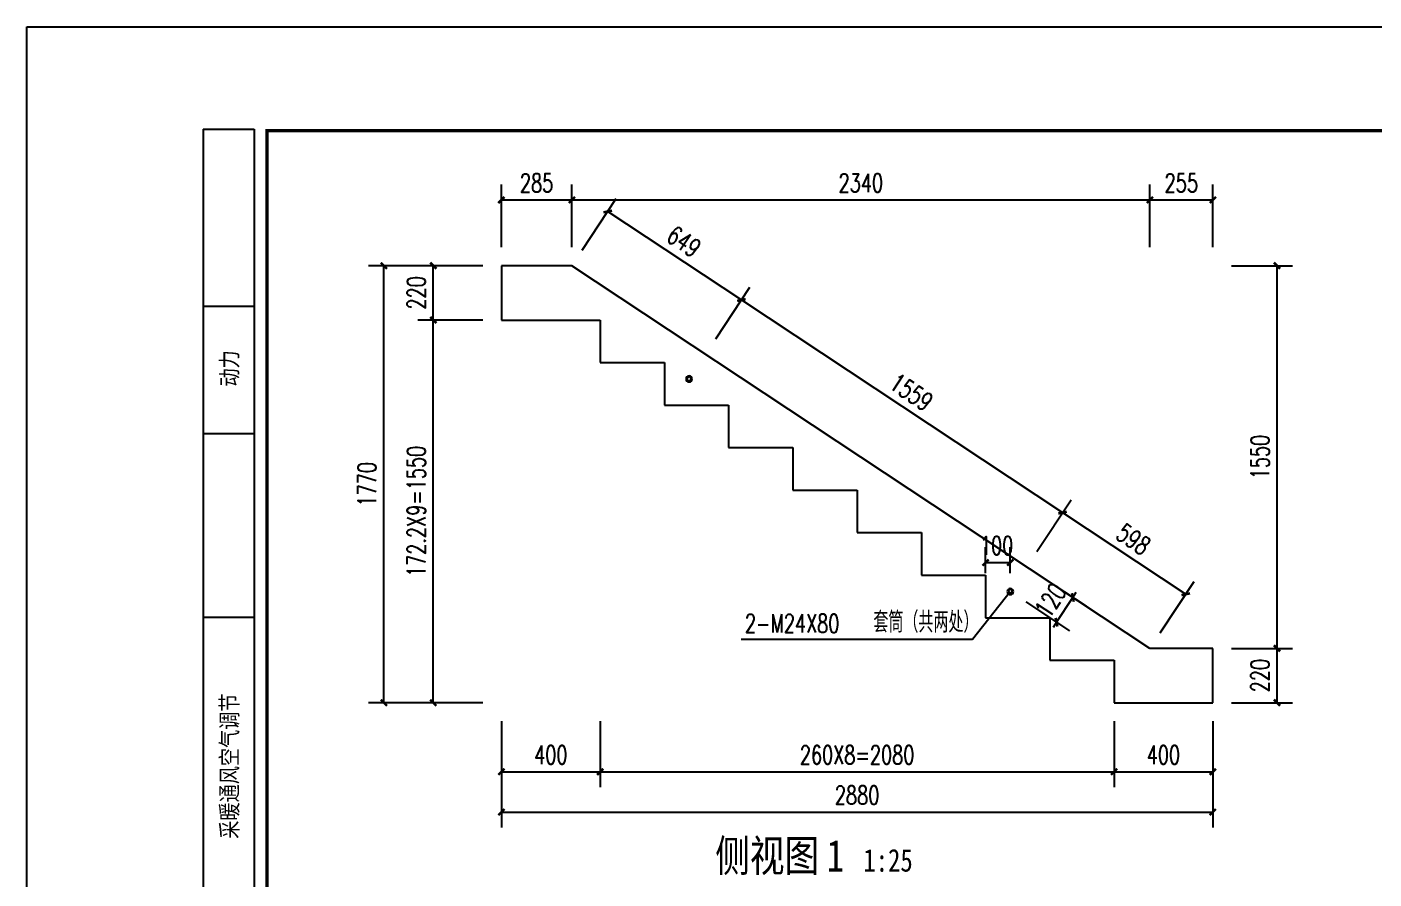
# Model space of a CAD drawing. Header units: millimetres. Extents: x 44261 to 69296, y 20351 to 31510.
# Drawn here: x 53516 to 58969, y 28060 to 31510 of the extents above; entities that cross this region are included whole.
import ezdxf
from ezdxf.enums import TextEntityAlignment as Align

# ---------------------------------------------------------------- set-up
doc = ezdxf.new("R2010")
doc.units = ezdxf.units.MM
doc.header["$LTSCALE"] = 1000
doc.layers.get('0').update_dxf_attribs({"lineweight": 25})
doc.layers.add('DIM_MODI', color=6, linetype='Continuous', plot=False)
for name, color, linetype in [('DIM_SYMB', 3, 'Continuous'), ('Hatch_70%', 252, 'Continuous'), ('PUB_DIM', 3, 'Continuous'), ('PUB_TEXT', 7, 'Continuous'), ('PUB_TITLE', 4, 'Continuous')]:
    doc.layers.add(name, color=color, linetype=linetype)
doc.layers.add('PC-LT(楼梯)', color=21, linetype='Continuous', lineweight=25)
doc.layers.add('PC-MJ(预埋件)', color=9, linetype='Continuous', lineweight=25)
doc.styles.add('_TCH_DIM', font='SIMPLEX', dxfattribs={"bigfont": 'GBCBIG'})
doc.styles.add('_TCH_DIM_T3', font='SIMPLEX', dxfattribs={"width": 0.705882, "bigfont": 'GBCBIG'})
doc.styles.add('Arial', font='arial.ttf', dxfattribs={"height": 250})
doc.styles.add('HZXY', font='romand.shx', dxfattribs={"bigfont": 'hzxy.shx'})
doc.styles.add('仿宋（工艺）', font='simfang.ttf', dxfattribs={"width": 0.8, "height": 135})
doc.dimstyles.new('_TCH_ARCH&&25', dxfattribs={"dimtxt": 74.375, "dimasz": 25, "dimexe": 62.5, "dimexo": 75, "dimgap": 31.5625, "dimtad": 1, "dimdec": 0, "dimzin": 0, "dimdsep": 46, "dimtxsty": '_TCH_DIM_T3', "dimblk": 'ARCHTICK', "dimcen": 0.09, "dimclrt": 7, "dimazin": 2, "dimtfac": 1, "dimtdec": 0, "dimtix": 1, "dimtmove": 2, "dimatfit": 3, "dimfxl": 0, "dimtolj": 1, "dimtzin": 0, "dimarcsym": 0})

# ---------------------------------------------------------------- blocks, each defined once
blk = doc.blocks.new('1#LT-C1')
at = {"layer": 'PC-LT(楼梯)'}
for p, q in [((57828, 12594.9), (57542.9, 12594.9)), ((57542.9, 12594.9), (57542.9, 12374.9)), ((60168, 11045.1), (57828, 12594.9)), ((57542.9, 12374.9), (57942.9, 12374.9)), ((57942.9, 12374.9), (57942.9, 12202.7)), ((57942.9, 12202.7), (58202.9, 12202.7)), ((58202.9, 12202.7), (58202.9, 12030.5)), ((58202.9, 12030.5), (58462.9, 12030.5)), ((58462.9, 12030.5), (58462.9, 11858.3)), ((58462.9, 11858.3), (58722.9, 11858.3)), ((58722.9, 11858.3), (58722.9, 11686.1)), ((58722.9, 11686.1), (58982.9, 11686.1)), ((58982.9, 11686.1), (58982.9, 11513.9)), ((58982.9, 11513.9), (59242.9, 11513.9)), ((59242.9, 11513.9), (59242.9, 11341.7)), ((59242.9, 11341.7), (59502.9, 11341.7)), ((59502.9, 11341.7), (59502.9, 11169.5)), ((59502.9, 11169.5), (59762.9, 11169.5)), ((59762.9, 11169.5), (59762.9, 10997.3)), ((60422.9, 11045.1), (60168, 11045.1)), ((60422.9, 10825.1), (60422.9, 11045.1)), ((59762.9, 10997.3), (60022.9, 10997.3)), ((60022.9, 10997.3), (60022.9, 10825.1)), ((60022.9, 10825.1), (60422.9, 10825.1))]:
    blk.add_line(p, q, dxfattribs=at)
at = {"layer": 'PC-MJ(预埋件)'}
for p, q in [((58291.4, 12141.5), (58291.4, 12141.5)), ((58291.4, 12131.5), (58291.4, 12131.5)), ((58314.3, 12141.5), (58314.3, 12141.5)), ((58314.3, 12131.5), (58314.3, 12131.5)), ((59591.4, 11280.5), (59591.4, 11280.5)), ((59591.4, 11270.5), (59591.4, 11270.5)), ((59614.3, 11280.5), (59614.3, 11280.5)), ((59614.3, 11270.5), (59614.3, 11270.5))]:
    blk.add_line(p, q, dxfattribs=at)
for centre, radius, start, end in [((58302.9, 12136.5), 12.5, 0, 180), ((58302.9, 12136.5), 12.5, 180, 0), ((58302.9, 12136.5), 8, 0, 180), ((58302.9, 12136.5), 8, 180, 0), ((59602.9, 11275.5), 12.5, 0, 180), ((59602.9, 11275.5), 12.5, 180, 0), ((59602.9, 11275.5), 8, 0, 180), ((59602.9, 11275.5), 8, 180, 0)]:
    blk.add_arc(centre, radius, start, end, dxfattribs=at)
blk = doc.blocks.new('_ArchTick')
at = {"color": 0, "linetype": 'ByBlock', "const_width": 0.4}
blk.add_lwpolyline([(-0.5, -0.5), (0.5, 0.5)], dxfattribs=at)
blk = doc.blocks.new('*D77')
at = {"layer": 'Defpoints', "color": 0, "transparency": 16777216}
for p in [(57496.5, 29341.3), (57396.5, 29223.8), (57496.5, 29223.8)]:
    blk.add_point(p, dxfattribs=at)
at = {"layer": 'PUB_DIM', "color": 0, "lineweight": -2, "transparency": 16777216}
for p, q in [((57396.5, 29298.8), (57396.5, 29403.8)), ((57496.5, 29298.8), (57496.5, 29403.8)), ((57396.5, 29341.3), (57496.5, 29341.3))]:
    blk.add_line(p, q, dxfattribs=at)
at = {"layer": 'PUB_DIM', "color": 0, "lineweight": -2, "transparency": 16777216, "xscale": 25, "yscale": 25, "zscale": 25, "rotation": 180}
blk.add_blockref('_ArchTick', (57396.5, 29341.3), dxfattribs=at)
at = {"layer": 'PUB_DIM', "color": 0, "lineweight": -2, "transparency": 16777216, "xscale": 25, "yscale": 25, "zscale": 25}
blk.add_blockref('_ArchTick', (57496.5, 29341.3), dxfattribs=at)
at = {"layer": 'PUB_DIM', "color": 7, "transparency": 16777216, "insert": (57441.1, 29410), "char_height": 74.38, "attachment_point": 5, "style": '_TCH_DIM_T3'}
blk.add_mtext('\\A1;100', dxfattribs=at)
blk = doc.blocks.new('*D78')
at = {"layer": 'Defpoints', "color": 0, "transparency": 16777216}
for p in [(57562.8, 29323.9), (57496.5, 29223.8), (57750, 29199.9)]:
    blk.add_point(p, dxfattribs=at)
at = {"layer": 'PUB_DIM', "color": 0, "lineweight": -2, "transparency": 16777216}
for p, q in [((57625.3, 29282.5), (57802.1, 29165.4)), ((57559, 29182.3), (57735.8, 29065.2)), ((57683.7, 29099.7), (57750, 29199.9)), ((57750, 29199.9), (57763.8, 29220.7)), ((57683.7, 29099.7), (57669.9, 29078.9))]:
    blk.add_line(p, q, dxfattribs=at)
at = {"layer": 'PUB_DIM', "color": 0, "lineweight": -2, "transparency": 16777216, "xscale": 25, "yscale": 25, "zscale": 25}
for p, rotation in [((57750, 29199.9), 236.4797811252317), ((57683.7, 29099.7), 56.47978112523168)]:
    blk.add_blockref('_ArchTick', p, dxfattribs=dict(at, rotation=rotation))
at = {"layer": 'PUB_DIM', "color": 7, "transparency": 16777216, "insert": (57659.5, 29187.8), "char_height": 74.38, "attachment_point": 5, "rotation": 56.4798, "style": '_TCH_DIM_T3'}
blk.add_mtext('\\A1;120', dxfattribs=at)
blk = doc.blocks.new('*D113')
at = {"layer": 'Defpoints', "color": 0, "transparency": 16777216}
for p in [(57562.8, 29324), (58206.9, 29212.9), (58061.6, 28993.6)]:
    blk.add_point(p, dxfattribs=at)
at = {"layer": 'PUB_DIM', "color": 0, "lineweight": -2, "transparency": 16777216}
for p, q in [((57604.2, 29386.5), (57742.6, 29595.5)), ((57708.1, 29543.4), (58206.9, 29212.9)), ((58103, 29056.1), (58241.5, 29265.1))]:
    blk.add_line(p, q, dxfattribs=at)
at = {"layer": 'PUB_DIM', "color": 0, "lineweight": -2, "transparency": 16777216, "xscale": 25, "yscale": 25, "zscale": 25}
for p, rotation in [((57708.1, 29543.4), 146.4797810971749), ((58206.9, 29212.9), 326.479781097175)]:
    blk.add_blockref('_ArchTick', p, dxfattribs=dict(at, rotation=rotation))
at = {"layer": 'PUB_DIM', "color": 7, "transparency": 16777216, "insert": (57995.5, 29435.5), "char_height": 74.38, "attachment_point": 5, "rotation": 326.4798, "style": '_TCH_DIM_T3'}
blk.add_mtext('\\A1;598', dxfattribs=at)
blk = doc.blocks.new('*D114')
at = {"layer": 'Defpoints', "color": 0, "transparency": 16777216}
for p in [(56262.8, 30185.1), (57708.1, 29543.4), (57562.8, 29324)]:
    blk.add_point(p, dxfattribs=at)
at = {"layer": 'PUB_DIM', "color": 0, "lineweight": -2, "transparency": 16777216}
for p, q in [((56304.2, 30247.6), (56442.6, 30456.6)), ((56408.1, 30404.5), (57708.1, 29543.4)), ((57604.2, 29386.5), (57742.6, 29595.5))]:
    blk.add_line(p, q, dxfattribs=at)
at = {"layer": 'PUB_DIM', "color": 0, "lineweight": -2, "transparency": 16777216, "xscale": 25, "yscale": 25, "zscale": 25}
for p, rotation in [((56408.1, 30404.5), 146.4797810971748), ((57708.1, 29543.4), 326.4797810971748)]:
    blk.add_blockref('_ArchTick', p, dxfattribs=dict(at, rotation=rotation))
at = {"layer": 'PUB_DIM', "color": 7, "transparency": 16777216, "insert": (57096.1, 30031.2), "char_height": 74.38, "attachment_point": 5, "rotation": 326.4798, "style": '_TCH_DIM_T3'}
blk.add_mtext('\\A1;1559', dxfattribs=at)
blk = doc.blocks.new('*D115')
at = {"layer": 'Defpoints', "color": 0, "transparency": 16777216}
for p in [(55721.7, 30543.5), (56408.1, 30404.5), (56262.8, 30185.1)]:
    blk.add_point(p, dxfattribs=at)
at = {"layer": 'PUB_DIM', "color": 0, "lineweight": -2, "transparency": 16777216}
for p, q in [((55763.1, 30606), (55901.5, 30815)), ((55867, 30762.9), (56408.1, 30404.5)), ((56304.2, 30247.6), (56442.6, 30456.6))]:
    blk.add_line(p, q, dxfattribs=at)
at = {"layer": 'PUB_DIM', "color": 0, "lineweight": -2, "transparency": 16777216, "xscale": 25, "yscale": 25, "zscale": 25}
for p, rotation in [((55867, 30762.9), 146.4797810971751), ((56408.1, 30404.5), 326.4797810971751)]:
    blk.add_blockref('_ArchTick', p, dxfattribs=dict(at, rotation=rotation))
at = {"layer": 'PUB_DIM', "color": 7, "transparency": 16777216, "insert": (56175.5, 30641), "char_height": 74.38, "attachment_point": 5, "rotation": 326.4798, "style": '_TCH_DIM_T3'}
blk.add_mtext('\\A1;649', dxfattribs=at)
blk = doc.blocks.new('*D79')
at = {"layer": 'Defpoints', "color": 0, "transparency": 16777216}
for p in [(55436.5, 28773.4), (58316.5, 28773.4), (58316.5, 28331)]:
    blk.add_point(p, dxfattribs=at)
at = {"layer": 'PUB_DIM', "color": 0, "lineweight": -2, "transparency": 16777216}
for p, q in [((55436.5, 28698.4), (55436.5, 28268.5)), ((58316.5, 28698.4), (58316.5, 28268.5)), ((55436.5, 28331), (58316.5, 28331))]:
    blk.add_line(p, q, dxfattribs=at)
at = {"layer": 'PUB_DIM', "color": 0, "lineweight": -2, "transparency": 16777216, "xscale": 25, "yscale": 25, "zscale": 25, "rotation": 180}
blk.add_blockref('_ArchTick', (55436.5, 28331), dxfattribs=at)
at = {"layer": 'PUB_DIM', "color": 0, "lineweight": -2, "transparency": 16777216, "xscale": 25, "yscale": 25, "zscale": 25}
blk.add_blockref('_ArchTick', (58316.5, 28331), dxfattribs=at)
at = {"layer": 'PUB_DIM', "color": 7, "transparency": 16777216, "insert": (56876.5, 28399.8), "char_height": 74.38, "attachment_point": 5, "style": '_TCH_DIM_T3'}
blk.add_mtext('\\A1;2880', dxfattribs=at)
blk = doc.blocks.new('*D93')
at = {"layer": 'Defpoints', "color": 0, "transparency": 16777216}
for p in [(58316.5, 28993.6), (58576.5, 28993.6), (58316.5, 28773.6)]:
    blk.add_point(p, dxfattribs=at)
at = {"layer": 'PUB_DIM', "color": 0, "lineweight": -2, "transparency": 16777216}
for p, q in [((58391.5, 28993.6), (58639, 28993.6)), ((58576.5, 28773.6), (58576.5, 28993.6)), ((58391.5, 28773.6), (58639, 28773.6))]:
    blk.add_line(p, q, dxfattribs=at)
at = {"layer": 'PUB_DIM', "color": 0, "lineweight": -2, "transparency": 16777216, "xscale": 25, "yscale": 25, "zscale": 25}
for p, rotation in [((58576.5, 28993.6), 90), ((58576.5, 28773.6), 270)]:
    blk.add_blockref('_ArchTick', p, dxfattribs=dict(at, rotation=rotation))
at = {"layer": 'PUB_DIM', "color": 7, "transparency": 16777216, "insert": (58507.7, 28883.6), "char_height": 74.38, "attachment_point": 5, "rotation": 90, "style": '_TCH_DIM_T3'}
blk.add_mtext('\\A1;220', dxfattribs=at)
blk = doc.blocks.new('*D94')
at = {"layer": 'Defpoints', "color": 0, "transparency": 16777216}
for p in [(58316.5, 30543.5), (58576.5, 30543.5), (58316.5, 28993.6)]:
    blk.add_point(p, dxfattribs=at)
at = {"layer": 'PUB_DIM', "color": 0, "lineweight": -2, "transparency": 16777216}
for p, q in [((58391.5, 30543.5), (58639, 30543.5)), ((58576.5, 28993.6), (58576.5, 30543.5)), ((58391.5, 28993.6), (58639, 28993.6))]:
    blk.add_line(p, q, dxfattribs=at)
at = {"layer": 'PUB_DIM', "color": 0, "lineweight": -2, "transparency": 16777216, "xscale": 25, "yscale": 25, "zscale": 25}
for p, rotation in [((58576.5, 30543.5), 90), ((58576.5, 28993.6), 270)]:
    blk.add_blockref('_ArchTick', p, dxfattribs=dict(at, rotation=rotation))
at = {"layer": 'PUB_DIM', "color": 7, "transparency": 16777216, "insert": (58507.7, 29768.5), "char_height": 74.38, "attachment_point": 5, "rotation": 90, "style": '_TCH_DIM_T3'}
blk.add_mtext('\\A1;1550', dxfattribs=at)
blk = doc.blocks.new('*D95')
at = {"layer": 'Defpoints', "color": 0, "transparency": 16777216}
for p in [(55721.6, 30809.7), (55436.5, 30543.4), (55721.6, 30543.4)]:
    blk.add_point(p, dxfattribs=at)
at = {"layer": 'PUB_DIM', "color": 0, "lineweight": -2, "transparency": 16777216}
for p, q in [((55436.5, 30618.4), (55436.5, 30872.2)), ((55721.6, 30618.4), (55721.6, 30872.2)), ((55436.5, 30809.7), (55721.6, 30809.7))]:
    blk.add_line(p, q, dxfattribs=at)
at = {"layer": 'PUB_DIM', "color": 0, "lineweight": -2, "transparency": 16777216, "xscale": 25, "yscale": 25, "zscale": 25, "rotation": 180}
blk.add_blockref('_ArchTick', (55436.5, 30809.7), dxfattribs=at)
at = {"layer": 'PUB_DIM', "color": 0, "lineweight": -2, "transparency": 16777216, "xscale": 25, "yscale": 25, "zscale": 25}
blk.add_blockref('_ArchTick', (55721.6, 30809.7), dxfattribs=at)
at = {"layer": 'PUB_DIM', "color": 7, "transparency": 16777216, "insert": (55579, 30878.5), "char_height": 74.38, "attachment_point": 5, "style": '_TCH_DIM_T3'}
blk.add_mtext('\\A1;285', dxfattribs=at)
blk = doc.blocks.new('*D96')
at = {"layer": 'Defpoints', "color": 0, "transparency": 16777216}
for p in [(58061.6, 30809.7), (55721.6, 30543.4), (58061.6, 30543.4)]:
    blk.add_point(p, dxfattribs=at)
at = {"layer": 'PUB_DIM', "color": 0, "lineweight": -2, "transparency": 16777216}
for p, q in [((55721.6, 30618.4), (55721.6, 30872.2)), ((58061.6, 30618.4), (58061.6, 30872.2)), ((55721.6, 30809.7), (58061.6, 30809.7))]:
    blk.add_line(p, q, dxfattribs=at)
at = {"layer": 'PUB_DIM', "color": 0, "lineweight": -2, "transparency": 16777216, "xscale": 25, "yscale": 25, "zscale": 25, "rotation": 180}
blk.add_blockref('_ArchTick', (55721.6, 30809.7), dxfattribs=at)
at = {"layer": 'PUB_DIM', "color": 0, "lineweight": -2, "transparency": 16777216, "xscale": 25, "yscale": 25, "zscale": 25}
blk.add_blockref('_ArchTick', (58061.6, 30809.7), dxfattribs=at)
at = {"layer": 'PUB_DIM', "color": 7, "transparency": 16777216, "insert": (56891.6, 30878.5), "char_height": 74.38, "attachment_point": 5, "style": '_TCH_DIM_T3'}
blk.add_mtext('\\A1;2340', dxfattribs=at)
blk = doc.blocks.new('*D97')
at = {"layer": 'Defpoints', "color": 0, "transparency": 16777216}
for p in [(58316.5, 30809.7), (58061.6, 30543.4), (58316.5, 30543.4)]:
    blk.add_point(p, dxfattribs=at)
at = {"layer": 'PUB_DIM', "color": 0, "lineweight": -2, "transparency": 16777216}
for p, q in [((58061.6, 30618.4), (58061.6, 30872.2)), ((58316.5, 30618.4), (58316.5, 30872.2)), ((58061.6, 30809.7), (58316.5, 30809.7))]:
    blk.add_line(p, q, dxfattribs=at)
at = {"layer": 'PUB_DIM', "color": 0, "lineweight": -2, "transparency": 16777216, "xscale": 25, "yscale": 25, "zscale": 25, "rotation": 180}
blk.add_blockref('_ArchTick', (58061.6, 30809.7), dxfattribs=at)
at = {"layer": 'PUB_DIM', "color": 0, "lineweight": -2, "transparency": 16777216, "xscale": 25, "yscale": 25, "zscale": 25}
blk.add_blockref('_ArchTick', (58316.5, 30809.7), dxfattribs=at)
at = {"layer": 'PUB_DIM', "color": 7, "transparency": 16777216, "insert": (58189, 30878.5), "char_height": 74.38, "attachment_point": 5, "style": '_TCH_DIM_T3'}
blk.add_mtext('\\A1;255', dxfattribs=at)
blk = doc.blocks.new('*D98')
at = {"layer": 'Defpoints', "color": 0, "transparency": 16777216}
for p in [(54960.9, 30543.4), (55436.5, 30543.4), (55436.5, 28773.4)]:
    blk.add_point(p, dxfattribs=at)
at = {"layer": 'PUB_DIM', "color": 0, "lineweight": -2, "transparency": 16777216}
for p, q in [((55361.5, 30543.4), (54898.4, 30543.4)), ((54960.9, 28773.4), (54960.9, 30543.4)), ((55361.5, 28773.4), (54898.4, 28773.4))]:
    blk.add_line(p, q, dxfattribs=at)
at = {"layer": 'PUB_DIM', "color": 0, "lineweight": -2, "transparency": 16777216, "xscale": 25, "yscale": 25, "zscale": 25}
for p, rotation in [((54960.9, 30543.4), 90), ((54960.9, 28773.4), 270)]:
    blk.add_blockref('_ArchTick', p, dxfattribs=dict(at, rotation=rotation))
at = {"layer": 'PUB_DIM', "color": 7, "transparency": 16777216, "insert": (54892.2, 29658.4), "char_height": 74.38, "attachment_point": 5, "rotation": 90, "style": '_TCH_DIM_T3'}
blk.add_mtext('\\A1;1770', dxfattribs=at)
blk = doc.blocks.new('*D99')
at = {"layer": 'Defpoints', "color": 0, "transparency": 16777216}
for p in [(55160.9, 30323.4), (55436.5, 30323.4), (55436.5, 28773.4)]:
    blk.add_point(p, dxfattribs=at)
at = {"layer": 'PUB_DIM', "color": 0, "lineweight": -2, "transparency": 16777216}
for p, q in [((55361.5, 30323.4), (55098.4, 30323.4)), ((55160.9, 28773.4), (55160.9, 30323.4)), ((55361.5, 28773.4), (55098.4, 28773.4))]:
    blk.add_line(p, q, dxfattribs=at)
at = {"layer": 'PUB_DIM', "color": 0, "lineweight": -2, "transparency": 16777216, "xscale": 25, "yscale": 25, "zscale": 25}
for p, rotation in [((55160.9, 30323.4), 90), ((55160.9, 28773.4), 270)]:
    blk.add_blockref('_ArchTick', p, dxfattribs=dict(at, rotation=rotation))
at = {"layer": 'PUB_DIM', "color": 7, "transparency": 16777216, "insert": (55092.2, 29548.4), "char_height": 74.375, "attachment_point": 5, "rotation": 90, "style": '_TCH_DIM_T3'}
blk.add_mtext('\\A1;172.2X9=1550', dxfattribs=at)
blk = doc.blocks.new('*D100')
at = {"layer": 'Defpoints', "color": 0, "transparency": 16777216}
for p in [(55160.9, 30543.4), (55436.5, 30543.4), (55436.5, 30323.4)]:
    blk.add_point(p, dxfattribs=at)
at = {"layer": 'PUB_DIM', "color": 0, "lineweight": -2, "transparency": 16777216}
for p, q in [((55361.5, 30543.4), (55098.4, 30543.4)), ((55160.9, 30323.4), (55160.9, 30543.4)), ((55361.5, 30323.4), (55098.4, 30323.4))]:
    blk.add_line(p, q, dxfattribs=at)
at = {"layer": 'PUB_DIM', "color": 0, "lineweight": -2, "transparency": 16777216, "xscale": 25, "yscale": 25, "zscale": 25}
for p, rotation in [((55160.9, 30543.4), 90), ((55160.9, 30323.4), 270)]:
    blk.add_blockref('_ArchTick', p, dxfattribs=dict(at, rotation=rotation))
at = {"layer": 'PUB_DIM', "color": 7, "transparency": 16777216, "insert": (55092.2, 30433.4), "char_height": 74.38, "attachment_point": 5, "rotation": 90, "style": '_TCH_DIM_T3'}
blk.add_mtext('\\A1;220', dxfattribs=at)
blk = doc.blocks.new('*D101')
at = {"layer": 'Defpoints', "color": 0, "transparency": 16777216}
for p in [(55436.5, 28773.4), (55836.5, 28773.4), (55836.5, 28493.8)]:
    blk.add_point(p, dxfattribs=at)
at = {"layer": 'PUB_DIM', "color": 0, "lineweight": -2, "transparency": 16777216}
for p, q in [((55436.5, 28698.4), (55436.5, 28431.3)), ((55836.5, 28698.4), (55836.5, 28431.3)), ((55436.5, 28493.8), (55836.5, 28493.8))]:
    blk.add_line(p, q, dxfattribs=at)
at = {"layer": 'PUB_DIM', "color": 0, "lineweight": -2, "transparency": 16777216, "xscale": 25, "yscale": 25, "zscale": 25, "rotation": 180}
blk.add_blockref('_ArchTick', (55436.5, 28493.8), dxfattribs=at)
at = {"layer": 'PUB_DIM', "color": 0, "lineweight": -2, "transparency": 16777216, "xscale": 25, "yscale": 25, "zscale": 25}
blk.add_blockref('_ArchTick', (55836.5, 28493.8), dxfattribs=at)
at = {"layer": 'PUB_DIM', "color": 7, "transparency": 16777216, "insert": (55636.5, 28562.6), "char_height": 74.38, "attachment_point": 5, "style": '_TCH_DIM_T3'}
blk.add_mtext('\\A1;400', dxfattribs=at)
blk = doc.blocks.new('*D102')
at = {"layer": 'Defpoints', "color": 0, "transparency": 16777216}
for p in [(55836.5, 28773.4), (57916.5, 28773.4), (57916.5, 28493.8)]:
    blk.add_point(p, dxfattribs=at)
at = {"layer": 'PUB_DIM', "color": 0, "lineweight": -2, "transparency": 16777216}
for p, q in [((55836.5, 28698.4), (55836.5, 28431.3)), ((57916.5, 28698.4), (57916.5, 28431.3)), ((55836.5, 28493.8), (57916.5, 28493.8))]:
    blk.add_line(p, q, dxfattribs=at)
at = {"layer": 'PUB_DIM', "color": 0, "lineweight": -2, "transparency": 16777216, "xscale": 25, "yscale": 25, "zscale": 25, "rotation": 180}
blk.add_blockref('_ArchTick', (55836.5, 28493.8), dxfattribs=at)
at = {"layer": 'PUB_DIM', "color": 0, "lineweight": -2, "transparency": 16777216, "xscale": 25, "yscale": 25, "zscale": 25}
blk.add_blockref('_ArchTick', (57916.5, 28493.8), dxfattribs=at)
at = {"layer": 'PUB_DIM', "color": 7, "transparency": 16777216, "insert": (56876.5, 28562.6), "char_height": 74.375, "attachment_point": 5, "style": '_TCH_DIM_T3'}
blk.add_mtext('\\A1;260X8=2080', dxfattribs=at)
blk = doc.blocks.new('*D103')
at = {"layer": 'Defpoints', "color": 0, "transparency": 16777216}
for p in [(57916.5, 28773.4), (58316.5, 28773.4), (58316.5, 28493.8)]:
    blk.add_point(p, dxfattribs=at)
at = {"layer": 'PUB_DIM', "color": 0, "lineweight": -2, "transparency": 16777216}
for p, q in [((57916.5, 28698.4), (57916.5, 28431.3)), ((58316.5, 28698.4), (58316.5, 28431.3)), ((57916.5, 28493.8), (58316.5, 28493.8))]:
    blk.add_line(p, q, dxfattribs=at)
at = {"layer": 'PUB_DIM', "color": 0, "lineweight": -2, "transparency": 16777216, "xscale": 25, "yscale": 25, "zscale": 25, "rotation": 180}
blk.add_blockref('_ArchTick', (57916.5, 28493.8), dxfattribs=at)
at = {"layer": 'PUB_DIM', "color": 0, "lineweight": -2, "transparency": 16777216, "xscale": 25, "yscale": 25, "zscale": 25}
blk.add_blockref('_ArchTick', (58316.5, 28493.8), dxfattribs=at)
at = {"layer": 'PUB_DIM', "color": 7, "transparency": 16777216, "insert": (58116.5, 28562.6), "char_height": 74.38, "attachment_point": 5, "style": '_TCH_DIM_T3'}
blk.add_mtext('\\A1;400', dxfattribs=at)
blk = doc.blocks.new('A3TITLER14-1')
at = {"layer": 'PUB_TITLE'}
for p, q in [((19, 286), (19, 11)), ((19, 286), (24.49, 286)), ((24.49, 286), (24.49, 11)), ((19, 266.9), (24.49, 266.9)), ((19, 253.17), (24.49, 253.17)), ((19, 233.39), (24.49, 233.39))]:
    blk.add_line(p, q, dxfattribs=at)
at = {"layer": 'PUB_TITLE', "style": 'HZXY'}
for s, p in [('动力', (22.91, 258.24)), ('采暖通风空气调节', (22.91, 209.51))]:
    blk.add_text(s, height=2.06, rotation=90, dxfattribs=at).set_placement(p)
blk = doc.blocks.new('A3-TK')
at = {"layer": 'PUB_TITLE', "const_width": 10.3}
blk.add_lwpolyline([(65047.4, -3363.6), (54666.7, -3363.6), (54666.7, -11603.3), (65047.4, -11603.3)], close=True, dxfattribs=at)
at = {"layer": 'PUB_TITLE', "xscale": 30, "yscale": 30, "zscale": 30}
blk.add_blockref('A3TITLER14-1', (53890.7, -11938.4), dxfattribs=at)
at = {"layer": 'PUB_TITLE', "style": 'HZXY', "width": 0.9, "flags": 8}
for tag, p in [('业主名称', (65644.3, -6414.3)), ('工程名称', (65644.3, -7027.5))]:
    blk.add_attdef(tag, text='', height=90, dxfattribs=at).set_placement(p, align=Align.CENTER)
at = {"layer": 'PUB_TITLE', "flags": 8}
for tag, p, height, style in [('第三版', (65160.4, -8878.2), 60, 'HZXY'), ('第二版', (65160.4, -9001.8), 60, 'HZXY'), ('第一版', (65160.4, -9125.4), 60, 'HZXY'), ('施工图', (65444.7, -9313.6), 60, 'HZXY'), ('工艺', (65444.7, -9486.2), 60, 'HZXY'), ('1:30', (65444.7, -9634.4), 45, 'Arial'), ('2016.10', (65444.7, -9796), 45, 'Arial')]:
    blk.add_attdef(tag, p, '', height=height, dxfattribs=dict(at, style=style))
at = {"layer": 'PUB_TITLE', "style": 'Arial', "flags": 8}
blk.add_attdef('160301', text='', height=45, dxfattribs=at).set_placement((65649.5, -10993.9), align=Align.CENTER)
blk = doc.blocks.new('图框-A3-50')
at = {"layer": 'PUB_TITLE'}
blk.add_lwpolyline([(0, 8910), (12600, 8910), (12600, 0), (0, 0)], close=True, dxfattribs=at)
blk.add_blockref('A3-TK', (-53890.7, 11938.4))
at = {"layer": 'PUB_TITLE', "style": 'Arial', "flags": 8}
blk.add_attdef('2017.12', (11631.6, 2816.5), '', height=45, dxfattribs=at)
blk = doc.blocks.new('A$C3CA65E05')
at = {"layer": 'DIM_MODI'}
blk.add_lwpolyline([(0, 8910), (12600, 8910), (12600, 0), (0, 0)], close=True, dxfattribs=at)
blk = doc.blocks.new('A$C1E0F1A4C')
at = {"layer": 'DIM_MODI', "xscale": 1.666666666666667, "yscale": 1.666666666666667, "zscale": 1.666666666666667}
blk.add_blockref('A$C3CA65E05', (0, -14850), dxfattribs=at)
at = {"layer": 'PUB_TITLE', "xscale": 1.666666666666667, "yscale": 1.666666666666667, "zscale": 1.666666666666667}
blk.add_blockref('图框-A3-50', (0, -14850), dxfattribs=at)

msp = doc.modelspace()

# ---------------------------------------------------------------- linework, layer by layer
at = {"layer": 'DIM_SYMB'}
msp.add_lwpolyline([(56407.7, 29031.4), (57344.1, 29031.4), (57496.5, 29223.9)], dxfattribs=at)

# ---------------------------------------------------------------- block references
at = {"layer": 'Hatch_70%', "xscale": 0.7514450867052023, "yscale": 0.7514450867052023, "zscale": 0.7514450867052023}
msp.add_blockref('A$C1E0F1A4C', (53515.9, 31510.2), dxfattribs=at)
at = {"layer": 'Hatch_70%'}
msp.add_blockref('1#LT-C1', (-2106.4, 17948.5), dxfattribs=at)

# ---------------------------------------------------------------- texts
at = {"layer": 'PUB_TEXT'}
for s, height, style, width, p in [('2-M24X80', 74.38, '_TCH_DIM', 0.705882, (56422.4, 29057.7)), ('侧视图', 128.68, '仿宋（工艺）', 0.8, (56301.9, 28089.7)), ('1', 128.7, '仿宋（工艺）', 0.8, (56753.7, 28089.7)), ('1:25', 91.91, '仿宋（工艺）', 0.8, (56901.7, 28089.7))]:
    msp.add_text(s, height=height, dxfattribs=dict(at, style=style, width=width)).set_placement(p)
at = {"layer": 'PUB_TEXT', "style": '_TCH_DIM'}
msp.add_text('套筒（共两处）', height=84.4, dxfattribs=at).set_placement((56942.4, 29057.7))

# ---------------------------------------------------------------- dimensions: what is measured, and where the dimension line sits
at = {"layer": 'PUB_DIM'}
for p1, p2, distance, picture, middle in [((55436.5, 30543.4), (55721.6, 30543.4), 266.4, '*D95', (55579, 30878.5)), ((55721.6, 30543.4), (58061.6, 30543.4), 266.4, '*D96', (56891.6, 30878.5)), ((58061.6, 30543.4), (58316.5, 30543.4), 266.4, '*D97', (58189, 30878.5)), ((55721.7, 30543.5), (56262.8, 30185.1), 263.2, '*D115', (56175.5, 30641)), ((55436.5, 28773.4), (55436.5, 30543.4), 475.5, '*D98', (54892.2, 29658.4)), ((55436.5, 30323.4), (55436.5, 30543.4), 275.5, '*D100', (55092.2, 30433.4)), ((58316.5, 28993.6), (58316.5, 30543.5), -260, '*D94', (58507.7, 29768.5)), ((56262.8, 30185.1), (57562.8, 29324), 263.2, '*D114', (57096.1, 30031.2)), ((57562.8, 29324), (58061.6, 28993.6), 263.2, '*D113', (57995.5, 29435.5)), ((57496.5, 29223.8), (57562.8, 29323.9), -224.6, '*D78', (57659.5, 29187.8)), ((58316.5, 28773.6), (58316.5, 28993.6), -260, '*D93', (58507.7, 28883.6)), ((55436.5, 28773.4), (58316.5, 28773.4), -442.3, '*D79', (56876.5, 28399.8)), ((55436.5, 28773.4), (55836.5, 28773.4), -279.5, '*D101', (55636.5, 28562.6)), ((57916.5, 28773.4), (58316.5, 28773.4), -279.5, '*D103', (58116.5, 28562.6))]:
    dim = msp.add_aligned_dim(p1=p1, p2=p2, distance=distance, dimstyle='_TCH_ARCH&&25', dxfattribs=at)
    dim.commit()
    dim.dimension.update_dxf_attribs({"geometry": picture, "text_midpoint": middle})
for p1, p2, distance, text, picture, middle in [((55436.5, 28773.4), (55436.5, 30323.4), 275.5, '172.2X9=1550', '*D99', (55092.2, 29548.4)), ((55836.5, 28773.4), (57916.5, 28773.4), -279.5, '260X8=2080', '*D102', (56876.5, 28562.6))]:
    dim = msp.add_aligned_dim(p1=p1, p2=p2, distance=distance, text=text, dimstyle='_TCH_ARCH&&25', dxfattribs=at)
    dim.commit()
    dim.dimension.update_dxf_attribs({"geometry": picture, "text_midpoint": middle})
dim = msp.add_linear_dim(base=(57496.5, 29341.3), p1=(57396.5, 29223.8), p2=(57496.5, 29223.8), angle=0, dimstyle='_TCH_ARCH&&25', dxfattribs=at)
dim.commit()
dim.dimension.update_dxf_attribs({"geometry": '*D77', "text_midpoint": (57441.1, 29410), "dimtype": 129})

doc.saveas('drawing.dxf')
